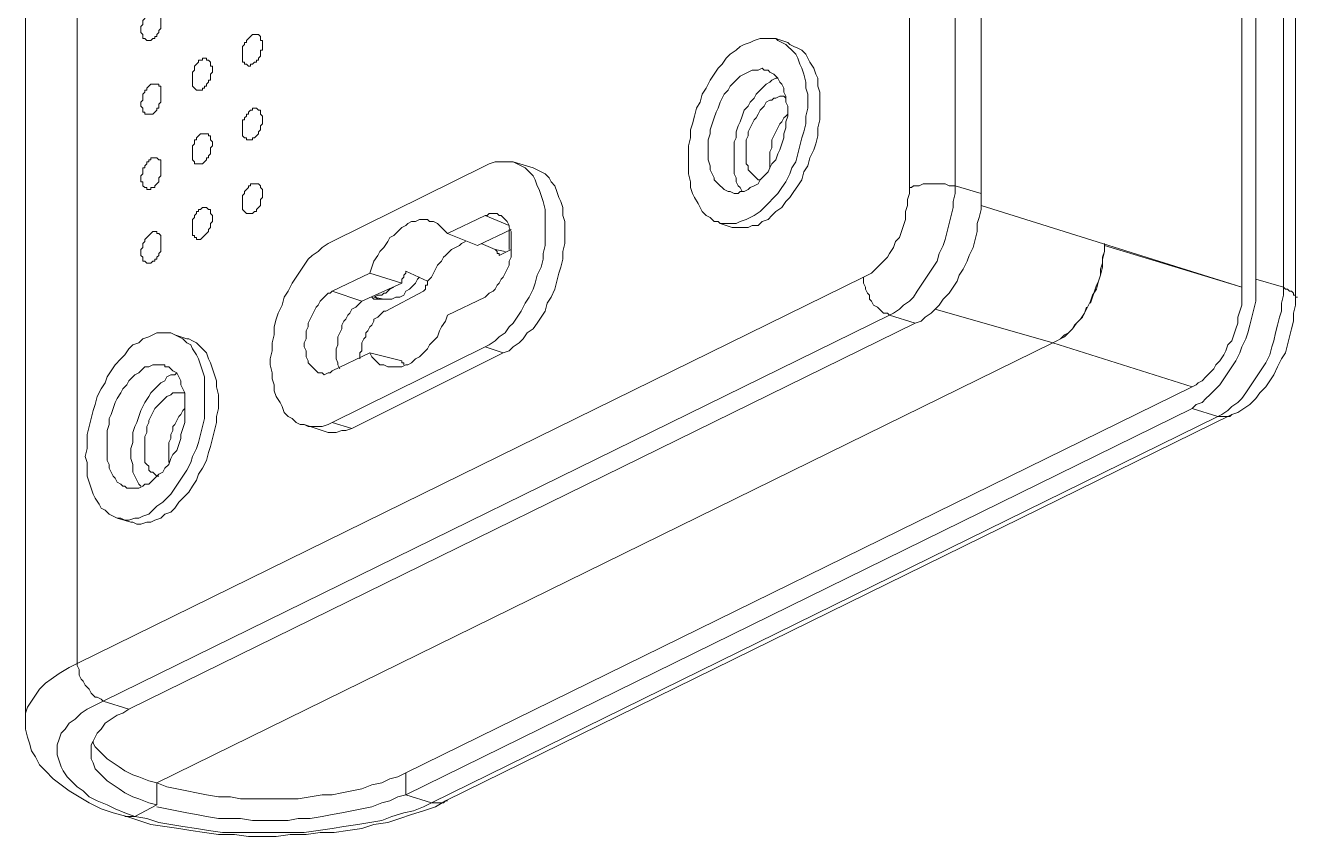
# Model space of a CAD drawing. Header units: inches. Extents: x 165 to 477, y 61 to 737.
# Drawn here: x 400.2 to 476.9, y 60.6 to 109.5 of the extents above; entities that cross this region are included whole.
import ezdxf

# ---------------------------------------------------------------- set-up
doc = ezdxf.new("R2010")
doc.units = ezdxf.units.IN
doc.header["$MEASUREMENT"] = 0
doc.layers.add('图层 1', color=7, linetype='Continuous')

msp = doc.modelspace()

# ---------------------------------------------------------------- linework, layer by layer
at = {"layer": '图层 1', "color": 7, "lineweight": 5, "true_color": 0xffffff}
for points in [[(457.8, 99.36), (457.8, 213.96), (457.68, 214.32), (457.56, 214.8), (457.56, 215.16), (457.44, 215.4), (457.32, 215.76), (457.08, 216.12), (456.96, 216.36), (456.72, 216.6), (456.48, 216.72), (456.36, 216.96), (456.12, 217.08), (455.88, 217.2), (455.76, 217.2)], [(456.24, 213.6), (456.24, 99.84)], [(474.36, 207.96), (474.36, 94.2)], [(473.52, 93.72), (473.52, 207.6)], [(476.04, 93.72), (476.04, 207.48)], [(476.76, 206.88), (476.76, 93.12)], [(400.2, 189.36), (400.2, 67.56)], [(407.76, 108.6), (407.88, 108.72), (408, 108.72), (408, 108.84), (408.12, 108.84), (408.12, 108.96), (408.24, 109.08), (408.24, 109.2), (408.36, 109.32), (408.36, 110.28), (408.24, 110.4), (408.12, 110.4), (408.12, 110.52)], [(407.76, 110.4), (407.64, 110.4), (407.64, 110.28), (407.52, 110.16), (407.4, 110.04), (407.4, 109.92), (407.28, 109.8), (407.28, 109.56), (407.16, 109.44), (407.16, 109.08), (407.28, 108.96), (407.28, 108.72), (407.4, 108.72), (407.52, 108.6)], [(413.88, 108.96), (413.76, 108.84), (413.64, 108.72), (413.52, 108.6), (413.52, 108.48), (413.4, 108.48), (413.4, 108.36), (413.28, 108.24), (413.28, 107.28), (413.4, 107.28), (413.4, 107.16), (413.52, 107.16), (413.64, 107.04)], [(414.12, 108.96), (413.88, 108.96)], [(413.88, 107.16), (414, 107.28), (414.12, 107.28), (414.12, 107.4), (414.24, 107.4), (414.24, 107.52), (414.36, 107.64), (414.36, 108), (414.48, 108), (414.48, 108.6), (414.36, 108.6), (414.36, 108.84), (414.24, 108.96), (414.12, 108.96)], [(407.52, 108.6), (407.76, 108.6)], [(440.16, 101.4), (440.16, 102.24), (440.28, 102.72), (440.28, 103.2), (440.4, 103.56), (440.52, 104.04), (440.64, 104.52), (440.88, 104.88), (441, 105.36), (441.24, 105.72), (441.48, 106.2), (441.72, 106.56), (441.96, 106.92), (442.2, 107.16), (442.44, 107.52), (442.68, 107.76), (443.04, 108), (443.28, 108.24), (443.52, 108.36), (443.88, 108.48), (444.12, 108.6), (444.48, 108.72), (445.44, 108.72)], [(445.44, 108.72), (445.56, 108.6), (445.8, 108.48), (446.04, 108.36), (446.16, 108.24), (446.4, 108), (446.64, 107.76), (446.76, 107.52), (446.88, 107.16), (447, 106.92), (447.12, 106.56), (447.24, 106.08), (447.24, 105.72), (447.36, 105.36), (447.36, 104.88)], [(445.44, 108.72), (446.16, 108.48)], [(448.08, 104.64), (448.08, 105.48), (447.96, 105.84), (447.96, 106.32), (447.84, 106.56), (447.72, 106.92), (447.48, 107.28), (447.36, 107.52), (447.24, 107.76), (447, 108), (446.76, 108.12), (446.52, 108.24), (446.28, 108.36), (446.16, 108.48)], [(410.88, 107.4), (410.64, 107.4), (410.64, 107.28), (410.52, 107.16), (410.4, 107.04), (410.4, 106.8), (410.28, 106.68), (410.28, 105.84), (410.4, 105.72), (410.52, 105.6)], [(411.12, 107.52), (410.88, 107.52), (410.88, 107.4)], [(410.88, 105.6), (410.88, 105.72), (411, 105.72), (411, 105.84), (411.12, 105.84), (411.12, 105.96), (411.24, 106.08), (411.24, 106.2), (411.36, 106.2), (411.36, 106.56), (411.48, 106.68), (411.48, 107.04), (411.36, 107.04), (411.36, 107.28), (411.24, 107.4), (411.12, 107.4), (411.12, 107.52)], [(413.64, 107.04), (413.76, 107.04), (413.76, 107.16), (413.88, 107.16)], [(444.84, 106.8), (444.72, 106.8), (444.6, 106.92), (444.36, 106.8), (444, 106.8), (443.76, 106.68), (443.52, 106.56), (443.28, 106.44), (443.16, 106.32), (442.92, 106.08), (442.68, 105.84), (442.56, 105.6), (442.32, 105.36), (442.2, 105.12), (442.08, 104.88), (441.96, 104.52), (441.84, 104.28), (441.72, 103.92), (441.6, 103.56), (441.48, 103.2), (441.48, 102.96), (441.36, 102.6), (441.36, 102)], [(446.04, 104.88), (446.04, 105.24), (445.92, 105.48), (445.92, 105.72), (445.8, 105.96), (445.68, 106.08), (445.56, 106.32), (445.44, 106.44), (445.32, 106.56), (445.08, 106.68), (444.96, 106.8), (444.84, 106.8)], [(407.76, 105.96), (407.64, 105.84), (407.52, 105.72), (407.52, 105.6), (407.4, 105.6), (407.4, 105.48), (407.28, 105.36), (407.28, 105), (407.16, 104.88), (407.16, 104.64), (407.28, 104.52), (407.28, 104.28), (407.4, 104.28), (407.4, 104.16), (407.52, 104.16)], [(408.12, 105.96), (407.76, 105.96)], [(407.76, 104.16), (407.88, 104.16), (408, 104.28), (408.12, 104.4), (408.12, 104.52), (408.24, 104.52), (408.24, 104.76), (408.36, 104.88), (408.36, 105.84), (408.24, 105.84), (408.24, 105.96), (408.12, 105.96)], [(442.92, 101.52), (442.92, 102.48), (443.04, 102.72), (443.04, 103.08), (443.16, 103.44), (443.28, 103.68), (443.4, 104.04), (443.52, 104.4), (443.76, 104.64), (443.88, 104.88), (444.12, 105.12), (444.24, 105.36), (444.48, 105.6), (444.6, 105.72), (444.84, 105.96), (445.08, 106.08), (445.2, 106.2), (445.44, 106.32), (445.56, 106.32)], [(410.52, 105.6), (410.88, 105.6)], [(446.04, 105.12), (445.92, 105.24), (445.68, 105.24), (445.44, 105.12), (445.32, 105.12), (445.2, 105), (445.08, 105), (444.84, 104.88), (444.72, 104.64), (444.6, 104.52), (444.48, 104.4), (444.36, 104.16), (444.24, 103.92), (444.12, 103.8), (444, 103.56), (443.88, 103.32), (443.76, 103.08), (443.76, 102.84), (443.64, 102.6), (443.64, 101.88)], [(413.88, 104.4), (413.76, 104.4), (413.64, 104.28), (413.64, 104.16), (413.52, 104.16), (413.52, 104.04), (413.4, 103.92), (413.4, 103.8), (413.28, 103.8), (413.28, 102.84), (413.4, 102.72), (413.52, 102.72), (413.52, 102.6), (413.64, 102.6)], [(414.12, 104.52), (413.88, 104.52), (413.88, 104.4)], [(413.88, 102.6), (413.88, 102.72), (414, 102.72), (414.12, 102.84), (414.24, 102.96), (414.24, 103.08), (414.36, 103.2), (414.36, 103.44), (414.48, 103.56), (414.48, 104.04), (414.36, 104.16), (414.36, 104.4), (414.24, 104.4), (414.12, 104.52)], [(446.16, 104.28), (446.16, 104.64), (446.04, 104.88)], [(447.36, 104.88), (447.36, 104.52), (447.24, 104.04), (447.24, 103.56), (447.12, 103.08)], [(447.84, 102.36), (447.96, 102.84), (447.96, 103.32), (448.08, 103.8), (448.08, 104.64)], [(407.52, 104.16), (407.76, 104.16)], [(444.72, 100.44), (444.96, 100.68), (445.08, 100.92), (445.2, 101.16), (445.44, 101.4), (445.56, 101.76), (445.68, 102), (445.8, 102.36), (445.92, 102.72), (445.92, 102.96), (446.04, 103.32), (446.04, 103.68), (446.16, 104.04), (446.16, 104.28)], [(445.08, 101.4), (445.08, 101.88), (445.2, 102.12), (445.2, 102.6), (445.32, 102.84), (445.44, 103.08), (445.56, 103.32), (445.68, 103.56), (445.8, 103.68), (445.92, 103.92)], [(445.92, 103.92), (446.04, 104.04), (446.16, 104.16)], [(410.88, 102.96), (410.76, 102.96), (410.64, 102.84), (410.52, 102.72), (410.52, 102.6), (410.4, 102.6), (410.4, 102.36), (410.28, 102.24), (410.28, 101.4), (410.4, 101.28), (410.4, 101.16), (410.52, 101.16)], [(411.12, 102.96), (410.88, 102.96)], [(410.88, 101.16), (411, 101.28), (411.12, 101.4), (411.12, 101.52), (411.24, 101.52), (411.24, 101.64), (411.36, 101.76), (411.36, 102.12), (411.48, 102.24), (411.48, 102.48), (411.36, 102.6), (411.36, 102.84), (411.24, 102.84), (411.24, 102.96), (411.12, 102.96)], [(447.12, 103.08), (447, 102.72), (446.88, 102.24), (446.76, 101.76), (446.64, 101.28), (446.4, 100.92), (446.28, 100.56), (446.04, 100.08), (445.8, 99.72), (445.56, 99.36), (445.32, 99.12), (444.96, 98.76), (444.72, 98.52), (444.48, 98.28), (444.12, 98.04), (443.88, 97.92), (443.64, 97.8), (443.28, 97.68), (443.04, 97.56), (442.08, 97.56)], [(413.64, 102.6), (413.88, 102.6)], [(441.36, 102), (441.36, 101.4), (441.48, 101.04), (441.48, 100.8), (441.6, 100.56), (441.72, 100.32), (441.72, 100.2), (441.96, 99.96), (442.08, 99.84), (442.2, 99.72), (442.32, 99.6), (442.56, 99.48)], [(442.8, 97.32), (443.76, 97.32), (444, 97.44), (444.36, 97.44), (444.6, 97.68), (444.96, 97.8), (445.2, 98.04), (445.44, 98.28), (445.8, 98.52), (446.04, 98.88), (446.28, 99.12), (446.52, 99.48), (446.76, 99.84), (447, 100.2), (447.12, 100.68), (447.36, 101.04), (447.48, 101.52), (447.72, 102), (447.84, 102.36)], [(407.76, 101.52), (407.76, 101.4), (407.64, 101.4), (407.64, 101.28), (407.52, 101.28), (407.52, 101.16), (407.4, 101.04), (407.4, 100.92), (407.28, 100.92), (407.28, 100.56), (407.16, 100.44), (407.16, 100.08), (407.28, 100.08), (407.28, 99.84), (407.4, 99.72), (407.52, 99.72), (407.52, 99.6)], [(408.12, 101.52), (407.76, 101.52)], [(407.76, 99.72), (408, 99.72), (408, 99.84), (408.12, 99.96), (408.24, 100.08), (408.24, 100.32), (408.36, 100.44), (408.36, 101.4), (408.24, 101.4), (408.12, 101.52)], [(429.6, 101.28), (429.84, 101.16), (430.08, 101.04), (430.32, 100.92), (430.56, 100.68), (430.8, 100.44), (430.92, 100.2), (431.04, 99.84), (431.16, 99.6), (431.28, 99.24), (431.4, 98.88), (431.52, 98.4), (431.52, 96.24), (431.4, 95.76), (431.4, 95.4), (431.28, 94.92), (431.04, 94.44), (430.92, 93.96), (430.8, 93.6), (430.56, 93.12), (430.32, 92.76), (430.08, 92.28), (429.84, 91.92), (429.6, 91.56), (429.36, 91.32), (429.12, 90.96), (428.76, 90.72), (428.52, 90.48), (428.16, 90.24), (427.92, 90.12)], [(427.92, 101.04), (428.16, 101.16), (428.52, 101.28), (429.6, 101.28)], [(429.6, 101.28), (430.8, 100.92)], [(442.08, 97.56), (441.96, 97.68), (441.72, 97.68), (441.48, 97.92), (441.24, 98.04), (441, 98.28), (440.88, 98.52), (440.76, 98.76), (440.52, 99.12), (440.4, 99.36), (440.28, 99.72), (440.28, 100.08), (440.16, 100.56), (440.16, 101.4)], [(443.4, 99.48), (443.28, 99.72), (443.16, 99.84), (443.04, 100.08), (443.04, 100.32), (442.92, 100.56), (442.92, 101.52)], [(443.64, 101.88), (443.64, 101.16), (443.76, 101.04), (443.76, 100.8), (443.88, 100.68), (444, 100.56), (444.12, 100.44), (444.24, 100.32), (444.36, 100.2), (444.48, 100.2)], [(445.08, 100.92), (445.08, 101.4)], [(410.52, 101.16), (410.88, 101.16)], [(427.92, 101.04), (418.68, 96.48)], [(429, 89.76), (429.36, 89.88), (429.6, 90.12), (429.96, 90.36), (430.2, 90.6), (430.44, 90.96), (430.8, 91.2), (431.04, 91.56), (431.28, 91.92), (431.52, 92.28), (431.64, 92.76), (431.88, 93.12), (432.12, 93.6), (432.24, 94.08), (432.36, 94.56), (432.48, 94.92), (432.6, 95.4), (432.6, 95.88), (432.72, 96.36), (432.72, 97.68), (432.6, 98.04), (432.6, 98.52), (432.48, 98.88), (432.36, 99.12), (432.24, 99.48), (432.12, 99.84), (431.88, 100.08), (431.76, 100.32), (431.52, 100.56), (431.28, 100.68), (431.04, 100.8), (430.8, 100.92)], [(407.52, 99.6), (407.76, 99.6), (407.76, 99.72)], [(413.88, 99.96), (413.76, 99.96), (413.76, 99.84), (413.64, 99.84), (413.64, 99.72), (413.52, 99.6), (413.4, 99.48), (413.4, 99.36), (413.28, 99.24), (413.28, 98.4), (413.4, 98.28), (413.52, 98.16), (413.64, 98.16)], [(414.12, 99.96), (413.88, 99.96)], [(413.88, 98.16), (414, 98.28), (414.12, 98.28), (414.12, 98.4), (414.24, 98.52), (414.36, 98.64), (414.36, 99), (414.48, 99.12), (414.48, 99.6), (414.36, 99.72), (414.36, 99.84), (414.24, 99.96), (414.12, 99.96)], [(442.56, 99.48), (442.68, 99.48), (442.92, 99.36), (443.16, 99.36), (443.28, 99.48), (443.52, 99.48), (443.76, 99.6), (443.88, 99.72), (444.12, 99.84), (444.36, 99.96), (444.48, 100.2), (444.72, 100.44)], [(456.24, 99.84), (457.8, 99.36)], [(453.84, 91.56), (454.2, 91.68), (454.44, 91.92), (454.8, 92.16), (455.04, 92.4), (455.28, 92.64), (455.52, 93), (455.88, 93.36), (456.12, 93.72), (456.36, 94.08), (456.48, 94.44), (456.72, 94.8), (456.96, 95.28), (457.08, 95.64), (457.32, 96.12), (457.44, 96.6), (457.56, 97.08), (457.56, 97.56), (457.68, 97.92), (457.8, 98.4), (457.8, 99.36)], [(410.88, 98.52), (410.76, 98.4), (410.64, 98.4), (410.64, 98.28), (410.52, 98.28), (410.52, 98.16), (410.4, 98.04), (410.4, 97.92), (410.28, 97.8), (410.28, 96.84), (410.4, 96.84), (410.4, 96.72), (410.52, 96.72), (410.52, 96.6)], [(411.12, 98.52), (410.88, 98.52)], [(410.88, 96.72), (411, 96.84), (411.12, 96.96), (411.24, 97.08), (411.24, 97.2), (411.36, 97.32), (411.36, 97.56), (411.48, 97.68), (411.48, 98.04), (411.36, 98.16), (411.36, 98.4), (411.24, 98.4), (411.12, 98.52)], [(413.64, 98.16), (413.88, 98.16)], [(428.76, 98.04), (428.64, 98.16), (428.16, 98.16), (428.04, 98.04), (427.92, 98.04)], [(457.8, 98.64), (473.52, 93.72)], [(423.24, 97.56), (423.12, 97.44), (422.88, 97.32), (422.64, 97.08), (422.4, 96.84), (422.16, 96.72), (422.04, 96.48), (421.8, 96.12), (421.56, 95.88), (421.44, 95.64), (421.2, 95.28), (421.08, 94.92), (420.96, 94.56)], [(424.8, 97.68), (424.56, 97.68), (424.44, 97.8), (423.96, 97.8), (423.72, 97.68), (423.48, 97.68), (423.24, 97.56)], [(425.64, 96.96), (425.52, 97.08), (425.28, 97.32), (425.16, 97.44), (425.04, 97.56), (424.8, 97.68)], [(427.92, 98.04), (425.64, 96.96)], [(427.92, 93.12), (428.04, 93.24), (428.16, 93.36), (428.4, 93.48), (428.52, 93.6), (428.64, 93.84), (428.76, 93.96), (428.88, 94.2), (429, 94.32), (429.12, 94.56), (429.24, 94.8), (429.36, 95.04), (429.36, 95.28), (429.48, 95.52), (429.48, 97.08), (429.36, 97.32), (429.36, 97.44), (429.24, 97.68), (429.12, 97.8), (429, 97.92), (428.88, 98.04), (428.76, 98.04)], [(442.08, 97.56), (442.8, 97.32)], [(407.76, 96.96), (407.64, 96.84), (407.52, 96.72), (407.4, 96.6), (407.4, 96.48), (407.28, 96.36), (407.28, 96.12), (407.16, 96), (407.16, 95.64), (407.28, 95.52), (407.28, 95.28), (407.4, 95.28), (407.52, 95.16)], [(408.12, 97.08), (407.88, 97.08), (407.76, 96.96)], [(407.76, 95.16), (407.88, 95.28), (408, 95.28), (408, 95.4), (408.12, 95.4), (408.12, 95.52), (408.24, 95.64), (408.24, 95.76), (408.36, 95.88), (408.36, 96.84), (408.24, 96.96), (408.12, 96.96), (408.12, 97.08)], [(410.52, 96.6), (410.76, 96.6), (410.88, 96.72)], [(425.64, 96.96), (427.44, 96.24)], [(427.44, 96.24), (429.48, 97.2)], [(429.36, 96), (429.36, 97.2)], [(417, 85.44), (416.76, 85.44), (416.52, 85.56), (416.28, 85.8), (416.04, 85.92), (415.8, 86.16), (415.68, 86.52), (415.56, 86.76), (415.32, 87.12), (415.2, 87.48), (415.2, 87.84), (415.08, 88.2), (415.08, 88.56), (414.96, 89.04), (414.96, 89.4), (415.08, 89.88), (415.08, 90.36), (415.2, 90.84), (415.2, 91.32), (415.32, 91.8), (415.44, 92.16), (415.68, 92.64), (415.8, 93.12), (416.04, 93.48), (416.28, 93.96), (416.52, 94.32), (416.76, 94.68), (417, 95.04), (417.24, 95.4), (417.48, 95.64), (417.84, 95.88), (418.08, 96.12), (418.44, 96.36), (418.68, 96.48)], [(424.44, 94.08), (424.68, 94.32), (424.8, 94.56), (424.92, 94.8), (425.04, 95.04), (425.28, 95.28), (425.4, 95.52), (425.52, 95.64), (425.76, 95.88), (425.88, 96), (426.12, 96.12), (426.36, 96.24), (426.48, 96.36)], [(426.48, 96.36), (426.72, 96.48)], [(427.68, 96.36), (428.52, 96)], [(428.52, 96), (429.12, 95.88)], [(428.52, 96), (428.64, 95.88), (428.64, 95.76), (428.76, 95.76), (428.76, 95.64)], [(428.76, 95.64), (429.48, 96)], [(463.08, 90.96), (463.32, 91.2), (463.56, 91.56), (463.8, 91.8), (464.04, 92.16), (464.16, 92.4), (464.4, 92.88), (464.52, 93.24), (464.76, 93.6), (464.88, 94.08), (465, 94.44), (465.12, 94.92), (465.12, 95.4), (465.24, 95.88)], [(465.24, 95.88), (465.12, 95.52)], [(465.24, 96.36), (465.24, 95.88), (465.24, 96.24)], [(473.52, 93.72), (465.24, 96.24)], [(407.52, 95.16), (407.76, 95.16)], [(465.12, 95.16), (465, 94.8), (465, 94.44), (464.88, 94.08), (464.76, 93.84), (464.64, 93.48), (464.52, 93.12), (464.4, 92.76)], [(465.12, 95.52), (465.12, 95.16)], [(420.96, 94.56), (418.68, 93.48)], [(422.88, 93.96), (420.96, 94.56)], [(421.8, 93), (422.28, 93), (422.52, 93.12), (422.76, 93.12), (423, 93.24), (423.12, 93.48), (423.36, 93.6), (423.48, 93.72), (423.72, 93.96), (423.84, 94.2), (423.96, 94.32)], [(422.88, 93.96), (422.88, 94.2), (423, 94.32), (423, 94.44), (423.12, 94.56), (423.12, 94.68)], [(424.44, 94.08), (423.12, 94.68)], [(420.48, 92.88), (422.88, 93.96)], [(422.4, 93.72), (422.16, 93.6), (422.04, 93.48), (421.92, 93.36), (421.8, 93.36), (421.68, 93.24), (421.44, 93.24), (421.2, 93.12)], [(424.2, 93.48), (424.32, 93.6), (424.32, 93.84), (424.44, 93.84), (424.44, 94.08)], [(474.36, 94.2), (474.36, 92.88), (474.24, 92.4), (474.12, 91.92), (474, 91.44), (473.88, 90.96), (473.76, 90.6), (473.52, 90.12), (473.4, 89.76), (473.16, 89.28), (472.92, 88.92), (472.68, 88.56), (472.44, 88.2), (472.2, 87.84), (471.96, 87.6), (471.6, 87.24), (471.36, 87), (471.12, 86.76), (470.76, 86.64), (470.52, 86.4)], [(473.52, 92.64), (473.52, 93.72)], [(474.36, 94.2), (476.04, 93.72)], [(418.68, 93.48), (418.56, 93.36), (418.44, 93.36), (418.2, 93.12), (418.08, 93), (417.96, 92.88), (417.84, 92.64), (417.72, 92.52), (417.6, 92.28), (417.48, 92.04), (417.36, 91.8), (417.24, 91.56), (417.24, 91.32), (417.12, 91.08), (417.12, 90.6), (417, 90.36), (417, 90.12), (417.12, 89.88), (417.12, 89.52), (417.24, 89.28), (417.24, 89.16), (417.36, 89.04), (417.48, 88.92), (417.6, 88.8), (417.72, 88.68), (417.84, 88.56), (417.96, 88.56)], [(419.16, 88.8), (419.04, 89.04), (419.04, 89.16), (418.92, 89.4), (418.92, 90), (419.04, 90.24), (419.04, 90.72), (419.16, 90.96), (419.28, 91.2), (419.28, 91.44), (419.4, 91.68), (419.52, 91.8), (419.64, 92.04), (419.76, 92.16), (419.88, 92.4), (420.12, 92.52), (420.24, 92.64), (420.36, 92.76), (420.48, 92.88)], [(421.08, 93.12), (421.2, 93)], [(421.8, 93), (421.2, 93.12)], [(421.2, 93.12), (421.32, 93.12), (421.44, 93)], [(421.2, 93), (421.8, 93)], [(421.92, 92.28), (424.2, 93.48)], [(425.64, 92.04), (427.92, 93.12)], [(472.92, 86.04), (473.28, 86.16), (473.64, 86.4), (474, 86.64), (474.36, 87), (474.6, 87.36), (474.96, 87.72), (475.2, 88.08), (475.44, 88.44), (475.68, 88.92), (475.92, 89.4), (476.16, 89.76), (476.28, 90.24), (476.4, 90.72), (476.52, 91.2), (476.64, 91.68), (476.64, 92.16), (476.76, 92.64), (476.76, 93.12)], [(452.28, 92.04), (404.88, 68.76)], [(420.36, 89.4), (420.36, 89.76), (420.48, 89.88), (420.48, 90.36), (420.6, 90.6), (420.72, 90.72), (420.72, 90.96), (420.84, 91.08), (420.96, 91.32), (421.08, 91.44), (421.2, 91.68), (421.2, 91.8), (421.44, 91.92), (421.56, 92.04), (421.68, 92.16), (421.8, 92.28), (421.92, 92.28)], [(423.24, 89.04), (423.48, 89.16), (423.72, 89.4), (423.96, 89.52), (424.2, 89.76), (424.44, 90), (424.56, 90.24), (424.8, 90.48), (425.04, 90.72), (425.16, 91.08), (425.28, 91.32), (425.52, 91.68), (425.64, 92.04)], [(453.84, 91.56), (452.28, 92.04)], [(464.16, 92.52), (464.04, 92.16), (463.92, 91.92), (463.68, 91.68), (463.44, 91.44), (463.32, 91.2)], [(470.52, 87.72), (470.76, 87.84), (470.88, 87.96), (471.12, 88.08), (471.36, 88.32), (471.6, 88.56), (471.84, 88.8), (471.96, 89.04), (472.2, 89.28), (472.44, 89.64), (472.56, 89.88), (472.68, 90.24), (472.92, 90.48), (473.04, 90.84), (473.16, 91.2), (473.28, 91.56), (473.28, 91.92), (473.4, 92.28), (473.52, 92.64)], [(406.44, 68.28), (453.84, 91.56)], [(403.8, 83.52), (403.92, 84), (403.92, 84.84), (404.04, 85.32), (404.16, 85.8), (404.28, 86.28), (404.4, 86.64), (404.52, 87.12), (404.76, 87.6), (405, 87.96), (405.12, 88.32), (405.36, 88.68), (405.6, 89.04), (405.96, 89.4), (406.2, 89.64), (406.44, 90), (406.68, 90.24), (407.04, 90.36), (407.28, 90.6), (407.64, 90.72), (407.88, 90.84), (408.12, 90.96), (408.96, 90.96), (409.2, 90.84)], [(408.12, 63.84), (462.12, 90.36), (462.36, 90.48), (462.6, 90.6), (462.84, 90.84), (463.08, 90.96), (463.32, 91.2)], [(409.2, 90.84), (409.44, 90.72), (409.68, 90.6), (409.92, 90.36), (410.16, 90.24), (410.28, 90), (410.52, 89.64), (410.64, 89.4), (410.76, 89.04), (410.88, 88.68), (411, 88.32), (411, 87.12)], [(409.2, 90.84), (409.92, 90.6)], [(411.84, 86.88), (411.84, 87.24), (411.72, 87.72), (411.72, 88.08), (411.6, 88.44), (411.48, 88.8), (411.36, 89.16), (411.24, 89.4), (411.12, 89.76), (410.88, 90), (410.76, 90.12), (410.52, 90.36), (410.28, 90.48), (410.04, 90.6), (409.92, 90.6)], [(463.08, 90.96), (462.84, 90.72), (462.6, 90.6), (462.36, 90.48), (462.12, 90.36)], [(418.68, 85.56), (427.92, 90.12)], [(418.68, 88.68), (420.96, 89.76)], [(419.88, 85.2), (429, 89.76)], [(420.96, 89.76), (422.88, 89.28)], [(420.96, 89.76), (421.08, 89.52), (421.2, 89.4), (421.44, 89.16), (421.56, 89.04), (421.8, 89.04), (422.04, 88.92)], [(408.6, 89.04), (407.88, 89.04), (407.64, 88.92), (407.4, 88.92), (407.28, 88.8), (407.04, 88.56), (406.8, 88.44), (406.68, 88.32), (406.44, 88.08), (406.32, 87.84), (406.08, 87.6), (405.96, 87.36), (405.72, 87), (405.6, 86.76), (405.48, 86.4), (405.36, 86.04), (405.24, 85.8), (405.24, 85.44), (405.12, 85.08), (405.12, 84.12)], [(409.8, 87.12), (409.8, 87.36), (409.68, 87.6), (409.56, 87.84), (409.56, 88.08), (409.44, 88.32), (409.32, 88.56), (409.08, 88.68), (408.96, 88.8), (408.84, 88.92), (408.6, 88.92), (408.6, 89.04)], [(422.04, 88.92), (422.88, 88.92), (423.12, 89.04), (423.24, 89.04)], [(422.88, 89.16), (422.88, 89.28)], [(423, 89.04), (423, 89.16), (422.88, 89.16)], [(406.56, 83.64), (406.56, 84), (406.68, 84.36), (406.68, 84.96), (406.8, 85.32), (406.92, 85.56), (407.04, 85.92), (407.16, 86.28), (407.28, 86.52), (407.4, 86.76), (407.64, 87.12), (407.76, 87.36), (408, 87.6), (408.12, 87.72), (408.36, 87.96), (408.6, 88.08), (408.72, 88.32), (408.96, 88.44), (409.2, 88.44), (409.32, 88.56)], [(417.96, 88.56), (418.08, 88.56), (418.2, 88.44), (418.44, 88.56), (418.56, 88.56), (418.68, 88.68)], [(470.52, 87.72), (423.12, 64.44)], [(409.8, 87.36), (409.08, 87.36), (408.96, 87.24), (408.72, 87.12), (408.6, 87), (408.48, 86.88), (408.36, 86.76), (408.12, 86.52), (408, 86.4), (407.88, 86.16), (407.76, 85.92), (407.64, 85.68), (407.64, 85.56), (407.52, 85.32), (407.52, 84.96), (407.4, 84.72), (407.4, 84)], [(409.8, 86.52), (409.8, 87.12)], [(411, 87.12), (411, 85.8), (410.88, 85.32)], [(411.48, 84.6), (411.6, 85.08), (411.72, 85.56), (411.72, 85.92), (411.84, 86.4), (411.84, 86.88)], [(408.48, 82.56), (408.6, 82.8), (408.84, 83.04), (408.96, 83.4), (409.08, 83.64), (409.32, 83.88), (409.44, 84.24), (409.56, 84.6), (409.56, 84.84), (409.68, 85.2), (409.8, 85.56), (409.8, 86.52)], [(408.84, 83.64), (408.84, 84.36), (408.96, 84.6), (408.96, 84.84), (409.08, 85.08), (409.08, 85.32), (409.2, 85.44), (409.32, 85.68), (409.44, 85.92), (409.56, 86.04)], [(409.56, 86.04), (409.68, 86.28), (409.8, 86.4)], [(423.12, 63.12), (470.52, 86.4)], [(425.52, 62.76), (472.92, 86.04)], [(472.08, 85.92), (470.52, 86.4)], [(410.88, 85.32), (410.76, 84.84), (410.64, 84.36), (410.52, 84), (410.28, 83.52), (410.16, 83.16), (409.92, 82.68), (409.68, 82.32), (409.44, 81.96), (409.2, 81.6), (408.96, 81.24), (408.72, 81), (408.48, 80.76), (408.12, 80.52), (407.88, 80.28), (407.64, 80.04), (407.28, 79.92), (407.04, 79.8), (406.8, 79.8), (406.44, 79.68), (406.2, 79.68), (405.96, 79.8), (405.72, 79.8)], [(418.68, 85.56), (418.44, 85.44), (418.08, 85.32), (417.24, 85.32), (417, 85.44)], [(417, 85.44), (418.08, 85.08)], [(418.08, 85.08), (418.44, 84.96), (418.92, 84.96), (419.28, 85.08), (419.52, 85.08), (419.88, 85.2)], [(405.72, 79.8), (406.56, 79.56), (406.68, 79.56), (406.92, 79.44), (407.16, 79.44), (407.52, 79.56), (407.76, 79.56), (408, 79.68), (408.36, 79.8), (408.6, 80.04), (408.96, 80.16), (409.2, 80.4), (409.44, 80.76), (409.68, 81), (410.04, 81.36), (410.28, 81.72), (410.52, 82.08), (410.64, 82.44), (410.88, 82.8), (411.12, 83.28), (411.24, 83.76), (411.36, 84.12), (411.48, 84.6)], [(405.12, 84.12), (405.12, 83.28), (405.24, 83.04), (405.24, 82.8), (405.36, 82.56), (405.48, 82.32), (405.6, 82.2), (405.72, 81.96), (405.96, 81.84), (406.08, 81.72), (406.2, 81.72), (406.32, 81.6)], [(407.16, 81.72), (407.04, 81.84), (406.92, 82.08), (406.8, 82.32), (406.68, 82.56), (406.68, 83.04), (406.56, 83.4), (406.56, 83.64)], [(407.4, 84), (407.4, 83.16), (407.52, 83.04), (407.64, 82.92), (407.64, 82.68), (407.76, 82.56), (407.88, 82.56), (408, 82.44), (408.12, 82.32), (408.24, 82.32)], [(408.84, 83.16), (408.84, 83.64)], [(405.72, 79.8), (405.48, 79.92), (405.24, 80.04), (405, 80.28), (404.76, 80.4), (404.64, 80.64), (404.4, 81), (404.28, 81.24), (404.16, 81.6), (404.04, 81.96), (403.92, 82.32), (403.92, 83.16), (403.8, 83.52)], [(406.32, 81.6), (407.04, 81.6), (407.28, 81.72), (407.4, 81.84), (407.64, 81.84), (407.88, 82.08), (408, 82.2), (408.24, 82.44), (408.48, 82.56)], [(403.32, 71.04), (403.32, 70.92), (403.44, 70.68), (403.44, 70.32), (403.56, 70.08), (403.68, 69.96), (403.8, 69.72), (403.92, 69.6), (404.04, 69.48), (404.16, 69.24), (404.28, 69.12), (404.4, 69), (404.52, 69), (404.76, 68.88), (404.88, 68.76)], [(406.44, 68.28), (406.08, 68.04), (405.72, 67.92), (405.36, 67.68), (405, 67.44), (404.76, 67.08), (404.52, 66.84), (404.4, 66.6), (404.28, 66.36), (404.16, 66.12), (404.16, 65.76)], [(404.88, 68.76), (406.44, 68.28)], [(400.2, 67.56), (400.2, 67.08), (400.32, 66.6), (400.44, 66.24), (400.56, 65.76), (400.8, 65.4), (401.04, 64.92), (401.4, 64.56), (401.88, 64.08), (402.36, 63.72), (402.84, 63.36), (403.44, 63), (404.04, 62.64), (404.76, 62.28), (405.48, 62.04)], [(404.28, 66.36), (404.28, 66.24), (404.4, 66)], [(404.4, 66), (404.64, 65.76), (404.88, 65.52), (405.12, 65.28), (405.48, 65.04), (405.84, 64.8), (406.2, 64.56), (406.68, 64.32), (407.04, 64.2), (407.64, 63.96), (408.12, 63.84)], [(404.16, 65.76), (404.16, 65.28), (404.28, 65.04), (404.4, 64.68), (404.64, 64.44), (404.88, 64.2), (405.12, 63.96), (405.48, 63.72), (405.84, 63.48), (406.2, 63.24), (406.68, 63), (407.04, 62.88), (407.64, 62.64), (408.12, 62.52)], [(408.12, 63.84), (408.72, 63.6), (409.32, 63.48), (409.92, 63.36), (410.52, 63.24), (411.12, 63.12), (411.84, 63), (412.56, 63), (413.16, 62.88), (416.64, 62.88), (417.36, 63), (418.08, 63.12), (418.68, 63.12), (419.28, 63.24), (419.88, 63.36), (420.48, 63.48), (421.08, 63.72), (421.68, 63.84), (422.16, 64.08), (422.64, 64.2), (423.12, 64.44)], [(408.12, 62.52), (408.12, 63.84)], [(423.12, 63.12), (422.64, 63), (422.16, 62.76), (421.68, 62.64), (421.08, 62.4), (420.48, 62.28), (419.88, 62.16), (419.28, 62.04), (418.68, 61.92), (418.08, 61.8), (417.36, 61.68), (416.64, 61.68), (416.04, 61.56), (413.88, 61.56), (413.16, 61.68), (411.84, 61.68), (411.12, 61.8), (410.52, 61.92), (409.92, 62.04), (409.32, 62.16), (408.72, 62.28), (408.12, 62.4)], [(424.92, 62.4), (424.2, 62.16), (423.48, 61.92), (422.76, 61.68), (422.04, 61.44), (421.2, 61.32), (420.48, 61.08), (419.64, 60.96), (418.8, 60.84), (417.96, 60.84), (417.12, 60.72), (416.16, 60.72), (415.32, 60.6), (413.64, 60.6), (412.8, 60.72), (411.84, 60.72), (411, 60.84), (410.16, 60.96), (409.44, 61.08), (408.6, 61.2), (407.76, 61.32), (407.04, 61.56)], [(425.52, 62.76), (424.92, 62.4)], [(405.48, 62.04), (406.32, 61.8), (406.2, 61.8)], [(407.04, 61.56), (406.32, 61.8)], [(406.32, 61.8), (406.44, 61.8)], [(406.32, 61.8), (406.8, 61.8)], [(406.8, 61.8), (406.32, 61.8)]]:
    msp.add_lwpolyline(points, dxfattribs=at)
at = {"layer": '图层 1', "color": 254, "lineweight": 5, "true_color": 0xdcdcdc}
for points in [[(453.48, 99.72), (453.48, 213.48)], [(400.2, 67.56), (400.2, 68.04), (400.32, 68.4), (400.56, 68.76), (400.8, 69.12), (401.04, 69.48), (401.4, 69.84), (401.76, 70.08), (402.24, 70.44), (402.84, 70.8), (403.32, 71.04), (403.32, 192.96)], [(453.48, 99.72), (453.48, 99.36), (453.36, 99), (453.36, 98.64), (453.24, 98.28), (453.24, 97.8), (453.12, 97.44), (453, 97.08), (452.88, 96.72), (452.64, 96.48), (452.52, 96.12), (452.28, 95.76), (452.16, 95.52), (451.92, 95.28), (451.68, 95.04), (451.44, 94.8), (451.2, 94.56), (450.96, 94.44), (450.72, 94.32)], [(456.24, 99.84), (456.24, 99.36), (456.12, 98.88), (456.12, 98.52), (456, 98.04), (455.88, 97.56), (455.76, 97.08), (455.64, 96.6), (455.52, 96.24), (455.28, 95.76), (455.16, 95.28), (454.92, 94.92), (454.68, 94.56), (454.44, 94.2), (454.2, 93.84), (453.96, 93.48), (453.72, 93.12), (453.48, 92.88), (453.12, 92.64), (452.88, 92.4), (452.52, 92.16), (452.28, 92.04)], [(453.48, 99.72), (453.6, 99.72), (453.72, 99.84), (454.08, 99.84), (454.32, 99.96), (455.64, 99.96), (455.88, 99.84), (456.24, 99.84)], [(429.36, 97.44), (427.92, 98.04)], [(403.32, 71.04), (450.72, 94.32)], [(450.72, 94.32), (450.72, 93.96), (450.84, 93.72), (450.84, 93.6), (450.96, 93.36), (451.08, 93.24), (451.08, 93), (451.2, 92.88), (451.32, 92.64), (451.56, 92.52), (451.68, 92.4), (451.8, 92.28), (451.92, 92.16), (452.16, 92.16), (452.28, 92.04)], [(472.68, 86.28), (472.92, 86.52), (473.28, 86.76), (473.52, 87), (473.76, 87.36), (474, 87.72), (474.24, 88.08), (474.48, 88.44), (474.72, 88.8), (474.96, 89.16), (475.2, 89.64), (475.32, 90.12), (475.44, 90.48), (475.56, 90.96), (475.68, 91.44), (475.8, 91.92), (475.92, 92.28), (475.92, 92.76), (476.04, 93.24), (476.04, 93.72)], [(476.76, 93.12), (476.76, 93.24), (476.64, 93.24), (476.64, 93.36), (476.52, 93.48), (476.4, 93.48), (476.28, 93.6), (476.16, 93.6), (476.04, 93.72)], [(418.68, 93.48), (420.48, 92.88)], [(476.76, 93.12), (476.88, 93.12)], [(462.12, 90.36), (455.04, 92.4)], [(429, 89.76), (427.92, 90.12)], [(470.52, 87.72), (462.12, 90.36)], [(424.68, 62.64), (472.08, 85.92)], [(472.08, 85.92), (472.32, 86.04), (472.68, 86.28)], [(472.92, 86.04), (472.8, 85.92), (472.08, 85.92)], [(418.68, 85.56), (419.88, 85.2)], [(406.2, 62.04), (405.6, 62.28), (405.12, 62.52), (404.52, 62.76), (404.04, 63), (403.68, 63.36), (403.32, 63.6), (402.96, 63.96), (402.72, 64.2), (402.48, 64.56), (402.36, 64.8), (402.24, 65.16), (402.12, 65.52), (402.12, 66.12), (402.24, 66.48), (402.36, 66.84), (402.6, 67.08), (402.84, 67.44), (403.2, 67.68), (403.56, 68.04), (403.92, 68.28), (404.4, 68.52), (404.88, 68.76)], [(423.12, 64.44), (423.12, 63.12)], [(423.12, 63.12), (424.68, 62.64)], [(424.68, 62.64), (424.2, 62.4), (423.6, 62.16), (423, 62.04), (422.28, 61.8), (421.68, 61.56), (420.96, 61.44), (420.24, 61.32), (419.4, 61.2), (418.68, 61.08), (417.84, 60.96), (417, 60.84), (412.08, 60.84), (411.24, 60.96), (410.52, 61.08), (409.68, 61.2), (408.96, 61.32), (408.24, 61.44), (407.52, 61.68), (406.8, 61.8)], [(424.68, 62.64), (425.4, 62.64), (425.52, 62.76)], [(425.52, 62.76), (425.64, 62.76)], [(406.8, 61.8), (406.2, 62.04)]]:
    msp.add_lwpolyline(points, dxfattribs=at)
at = {"layer": '图层 1', "color": 7, "lineweight": 5, "true_color": 0xffffff}
msp.add_open_spline([(406.8, 61.8), (406.8, 61.8), (408.12, 62.52), (408.12, 62.52), (408.12, 62.52), (406.8, 61.8), (406.8, 61.8)], degree=3, knots=[0, 0, 0, 0, 1, 1, 1, 2, 2, 2, 2], dxfattribs=at)

doc.saveas('drawing.dxf')
